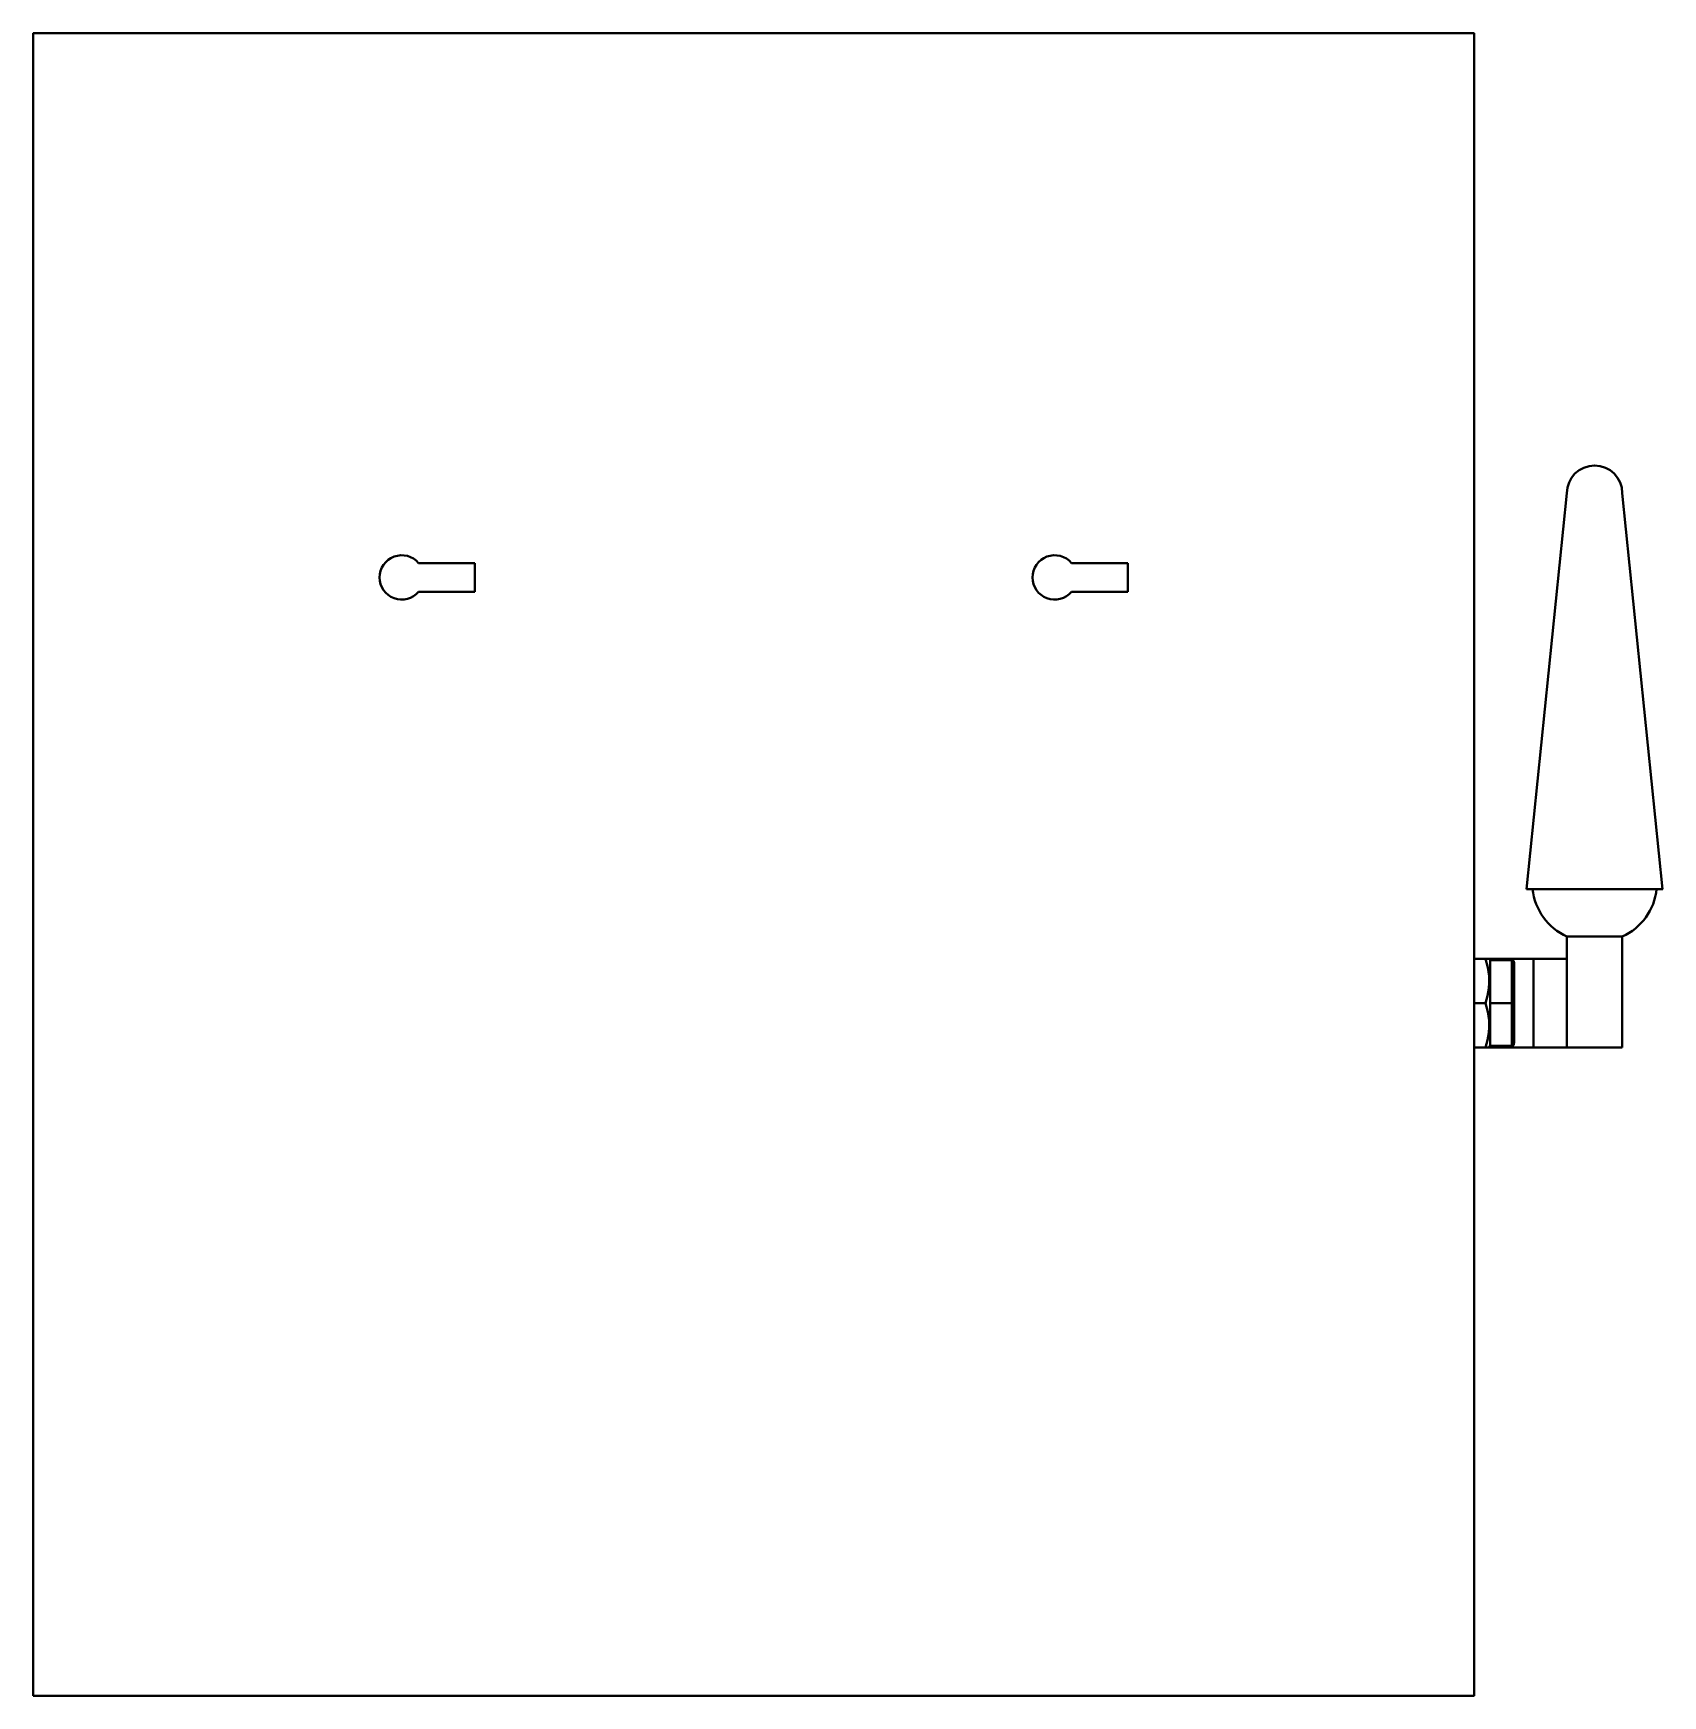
# Model space of a CAD drawing. Extents: x 260 to 1101, y 70 to 664.
# Drawn here: x 816.1 to 963.1, y 318.4 to 468.4 of the extents above; entities that cross this region are included whole.
import ezdxf

# ---------------------------------------------------------------- set-up
doc = ezdxf.new("R2010")
doc.units = 0
doc.header["$MEASUREMENT"] = 0
doc.layers.get('0').update_dxf_attribs({"linetype": 'CONTINUOUS'})
doc.layers.add('Основная', color=7, linetype='CONTINUOUS', lineweight=40)

msp = doc.modelspace()

# ---------------------------------------------------------------- linework, layer by layer
for p, q in [((946.071, 468.432), (816.071, 468.432)), ((816.071, 468.432), (816.071, 408.432))]:
    msp.add_line(p, q)
at = {"layer": 'Основная'}
for p, q in [((950.798, 391.21), (954.439, 426.932)), ((963.08, 391.21), (959.439, 426.932)), ((855.919, 420.632), (850.841, 420.632)), ((855.919, 420.632), (855.919, 418.032)), ((914.821, 420.632), (909.743, 420.632)), ((914.821, 420.632), (914.821, 418.032)), ((855.919, 418.032), (850.841, 418.032)), ((914.821, 418.032), (909.743, 418.032)), ((963.088, 391.21), (950.79, 391.21)), ((954.439, 386.932), (954.439, 384.932)), ((954.439, 384.932), (954.439, 386.932)), ((959.439, 386.932), (954.439, 386.932)), ((959.439, 376.932), (959.439, 386.932)), ((946.071, 384.932), (947.082, 384.932)), ((946.071, 384.932), (947.082, 384.932)), ((946.071, 384.932), (947.082, 384.932)), ((946.071, 384.932), (947.082, 384.932)), ((946.071, 384.932), (947.082, 384.932)), ((946.071, 384.932), (947.082, 384.932)), ((946.071, 384.932), (947.082, 384.932)), ((946.071, 384.932), (947.082, 384.932)), ((947.082, 384.932), (947.439, 384.932)), ((947.229, 384.932), (947.082, 384.932)), ((947.301, 384.148), (947.082, 384.932)), ((947.082, 384.932), (947.439, 384.932)), ((947.229, 384.932), (947.082, 384.932)), ((947.301, 384.148), (947.082, 384.932)), ((947.082, 384.932), (947.439, 384.932)), ((947.229, 384.932), (947.082, 384.932)), ((947.301, 384.148), (947.082, 384.932)), ((947.082, 384.932), (947.439, 384.932)), ((947.229, 384.932), (947.082, 384.932)), ((947.301, 384.148), (947.082, 384.932)), ((947.342, 384.932), (947.229, 384.932)), ((947.342, 384.932), (947.229, 384.932)), ((947.342, 384.932), (947.229, 384.932)), ((947.342, 384.932), (947.229, 384.932)), ((947.422, 383.349), (947.301, 384.148)), ((947.422, 383.349), (947.301, 384.148)), ((947.422, 383.349), (947.301, 384.148)), ((947.422, 383.349), (947.301, 384.148)), ((947.414, 384.932), (947.342, 384.932)), ((947.414, 384.932), (947.342, 384.932)), ((947.414, 384.932), (947.342, 384.932)), ((947.414, 384.932), (947.342, 384.932)), ((947.439, 384.932), (947.414, 384.932)), ((947.439, 384.932), (947.414, 384.932)), ((947.439, 384.932), (947.414, 384.932)), ((947.439, 384.932), (947.414, 384.932)), ((947.439, 384.932), (947.511, 384.807)), ((947.511, 384.807), (947.439, 384.932)), ((947.439, 384.932), (947.511, 384.807)), ((947.511, 384.807), (947.439, 384.932)), ((947.439, 384.932), (947.511, 384.807)), ((947.511, 384.807), (947.439, 384.932)), ((947.439, 384.932), (947.511, 384.807)), ((947.511, 384.807), (947.439, 384.932)), ((947.439, 384.932), (951.439, 384.932)), ((947.511, 384.807), (949.471, 384.807)), ((947.511, 384.675), (947.511, 384.807)), ((947.511, 384.807), (949.471, 384.807)), ((947.511, 384.807), (949.471, 384.807)), ((947.511, 384.675), (947.511, 384.807)), ((947.511, 384.807), (949.471, 384.807)), ((947.511, 384.807), (949.471, 384.807)), ((947.511, 384.675), (947.511, 384.807)), ((947.511, 384.807), (949.471, 384.807)), ((947.511, 384.807), (949.471, 384.807)), ((947.511, 384.675), (947.511, 384.807)), ((947.511, 384.807), (949.471, 384.807)), ((947.511, 384.288), (947.511, 384.675)), ((947.511, 384.288), (947.511, 384.675)), ((947.511, 384.288), (947.511, 384.675)), ((947.511, 384.288), (947.511, 384.675)), ((947.511, 383.672), (947.511, 384.288)), ((947.511, 383.672), (947.511, 384.288)), ((947.511, 383.672), (947.511, 384.288)), ((947.511, 383.672), (947.511, 384.288)), ((949.471, 384.807), (949.523, 384.8)), ((949.471, 384.675), (949.471, 384.807)), ((949.523, 384.8), (949.471, 384.807)), ((949.471, 384.807), (949.523, 384.8)), ((949.471, 384.675), (949.471, 384.807)), ((949.523, 384.8), (949.471, 384.807)), ((949.471, 384.807), (949.523, 384.8)), ((949.471, 384.675), (949.471, 384.807)), ((949.523, 384.8), (949.471, 384.807)), ((949.471, 384.807), (949.523, 384.8)), ((949.471, 384.675), (949.471, 384.807)), ((949.523, 384.8), (949.471, 384.807)), ((949.471, 384.288), (949.471, 384.675)), ((949.471, 384.288), (949.471, 384.675)), ((949.471, 384.288), (949.471, 384.675)), ((949.471, 384.288), (949.471, 384.675)), ((949.471, 383.672), (949.471, 384.288)), ((949.471, 383.672), (949.471, 384.288)), ((949.471, 383.672), (949.471, 384.288)), ((949.471, 383.672), (949.471, 384.288)), ((949.523, 384.8), (949.571, 384.78)), ((949.571, 384.78), (949.523, 384.8)), ((949.523, 384.8), (949.571, 384.78)), ((949.571, 384.78), (949.523, 384.8)), ((949.523, 384.8), (949.571, 384.78)), ((949.571, 384.78), (949.523, 384.8)), ((949.523, 384.8), (949.571, 384.78)), ((949.571, 384.78), (949.523, 384.8)), ((949.571, 384.78), (949.613, 384.748)), ((949.613, 384.748), (949.571, 384.78)), ((949.571, 384.78), (949.613, 384.748)), ((949.613, 384.748), (949.571, 384.78)), ((949.571, 384.78), (949.613, 384.748)), ((949.613, 384.748), (949.571, 384.78)), ((949.571, 384.78), (949.613, 384.748)), ((949.613, 384.748), (949.571, 384.78)), ((949.613, 384.748), (949.644, 384.707)), ((949.644, 384.707), (949.613, 384.748)), ((949.613, 384.748), (949.644, 384.707)), ((949.644, 384.707), (949.613, 384.748)), ((949.613, 384.748), (949.644, 384.707)), ((949.644, 384.707), (949.613, 384.748)), ((949.613, 384.748), (949.644, 384.707)), ((949.644, 384.707), (949.613, 384.748)), ((949.644, 384.707), (949.664, 384.659)), ((949.664, 384.659), (949.644, 384.707)), ((949.644, 384.707), (949.664, 384.659)), ((949.664, 384.659), (949.644, 384.707)), ((949.644, 384.707), (949.664, 384.659)), ((949.664, 384.659), (949.644, 384.707)), ((949.644, 384.707), (949.664, 384.659)), ((949.664, 384.659), (949.644, 384.707)), ((949.664, 384.659), (949.671, 384.607)), ((949.671, 384.607), (949.664, 384.659)), ((949.664, 384.659), (949.671, 384.607)), ((949.671, 384.607), (949.664, 384.659)), ((949.664, 384.659), (949.671, 384.607)), ((949.671, 384.607), (949.664, 384.659)), ((949.664, 384.659), (949.671, 384.607)), ((949.671, 384.607), (949.664, 384.659)), ((949.671, 384.607), (949.671, 380.932)), ((949.671, 384.482), (949.671, 384.607)), ((949.671, 384.607), (949.671, 380.932)), ((949.671, 384.482), (949.671, 384.607)), ((949.671, 384.607), (949.671, 380.932)), ((949.671, 384.482), (949.671, 384.607)), ((949.671, 384.607), (949.671, 380.932)), ((949.671, 384.482), (949.671, 384.607)), ((949.671, 384.115), (949.671, 384.482)), ((949.671, 384.115), (949.671, 384.482)), ((949.671, 384.115), (949.671, 384.482)), ((949.671, 384.115), (949.671, 384.482)), ((949.671, 383.531), (949.671, 384.115)), ((949.671, 383.531), (949.671, 384.115)), ((949.671, 383.531), (949.671, 384.115)), ((949.671, 383.531), (949.671, 384.115)), ((951.439, 384.932), (951.439, 376.932)), ((954.439, 384.932), (951.439, 384.932)), ((954.439, 384.932), (954.439, 376.932)), ((947.394, 382.254), (947.437, 382.799)), ((947.394, 382.254), (947.437, 382.799)), ((947.394, 382.254), (947.437, 382.799)), ((947.394, 382.254), (947.437, 382.799)), ((947.437, 382.799), (947.422, 383.349)), ((947.437, 382.799), (947.422, 383.349)), ((947.437, 382.799), (947.422, 383.349)), ((947.437, 382.799), (947.422, 383.349)), ((947.511, 382.87), (947.511, 383.672)), ((947.511, 382.87), (947.511, 383.672)), ((947.511, 382.87), (947.511, 383.672)), ((947.511, 382.87), (947.511, 383.672)), ((947.511, 381.935), (947.511, 382.87)), ((947.511, 381.935), (947.511, 382.87)), ((947.511, 381.935), (947.511, 382.87)), ((947.511, 381.935), (947.511, 382.87)), ((949.471, 382.87), (949.471, 383.672)), ((949.471, 382.87), (949.471, 383.672)), ((949.471, 382.87), (949.471, 383.672)), ((949.471, 382.87), (949.471, 383.672)), ((949.471, 381.935), (949.471, 382.87)), ((949.471, 381.935), (949.471, 382.87)), ((949.471, 381.935), (949.471, 382.87)), ((949.471, 381.935), (949.471, 382.87)), ((949.671, 382.77), (949.671, 383.531)), ((949.671, 382.77), (949.671, 383.531)), ((949.671, 382.77), (949.671, 383.531)), ((949.671, 382.77), (949.671, 383.531)), ((949.671, 381.883), (949.671, 382.77)), ((949.671, 381.883), (949.671, 382.77)), ((949.671, 381.883), (949.671, 382.77)), ((949.671, 381.883), (949.671, 382.77)), ((947.082, 380.932), (947.271, 381.589)), ((947.082, 380.932), (947.271, 381.589)), ((947.082, 380.932), (947.271, 381.589)), ((947.082, 380.932), (947.271, 381.589)), ((947.271, 381.589), (947.394, 382.254)), ((947.271, 381.589), (947.394, 382.254)), ((947.271, 381.589), (947.394, 382.254)), ((947.271, 381.589), (947.394, 382.254)), ((947.511, 380.932), (947.511, 381.935)), ((947.511, 380.932), (947.511, 381.935)), ((947.511, 380.932), (947.511, 381.935)), ((947.511, 380.932), (947.511, 381.935)), ((949.471, 380.932), (949.471, 381.935)), ((949.471, 380.932), (949.471, 381.935)), ((949.471, 380.932), (949.471, 381.935)), ((949.471, 380.932), (949.471, 381.935)), ((949.671, 380.932), (949.671, 381.883)), ((949.671, 380.932), (949.671, 381.883)), ((949.671, 380.932), (949.671, 381.883)), ((949.671, 380.932), (949.671, 381.883)), ((947.082, 380.932), (946.071, 380.932)), ((947.082, 380.932), (946.071, 380.932)), ((947.082, 380.932), (946.071, 380.932)), ((947.082, 380.932), (946.071, 380.932)), ((947.301, 380.148), (947.082, 380.932)), ((947.301, 380.148), (947.082, 380.932)), ((947.301, 380.148), (947.082, 380.932)), ((947.301, 380.148), (947.082, 380.932)), ((947.422, 379.349), (947.301, 380.148)), ((947.422, 379.349), (947.301, 380.148)), ((947.422, 379.349), (947.301, 380.148)), ((947.422, 379.349), (947.301, 380.148)), ((947.511, 379.929), (947.511, 380.932)), ((947.511, 380.932), (949.471, 380.932)), ((947.511, 379.929), (947.511, 380.932)), ((947.511, 380.932), (949.471, 380.932)), ((947.511, 379.929), (947.511, 380.932)), ((947.511, 380.932), (949.471, 380.932)), ((947.511, 379.929), (947.511, 380.932)), ((947.511, 380.932), (949.471, 380.932)), ((947.511, 378.995), (947.511, 379.929)), ((947.511, 378.995), (947.511, 379.929)), ((947.511, 378.995), (947.511, 379.929)), ((947.511, 378.995), (947.511, 379.929)), ((949.471, 380.932), (949.523, 380.932)), ((949.471, 379.929), (949.471, 380.932)), ((949.471, 380.932), (949.523, 380.932)), ((949.471, 379.929), (949.471, 380.932)), ((949.471, 380.932), (949.523, 380.932)), ((949.471, 379.929), (949.471, 380.932)), ((949.471, 380.932), (949.523, 380.932)), ((949.471, 379.929), (949.471, 380.932)), ((949.471, 378.995), (949.471, 379.929)), ((949.471, 378.995), (949.471, 379.929)), ((949.471, 378.995), (949.471, 379.929)), ((949.471, 378.995), (949.471, 379.929)), ((949.523, 380.932), (949.571, 380.932)), ((949.523, 380.932), (949.571, 380.932)), ((949.523, 380.932), (949.571, 380.932)), ((949.523, 380.932), (949.571, 380.932)), ((949.571, 380.932), (949.613, 380.932)), ((949.571, 380.932), (949.613, 380.932)), ((949.571, 380.932), (949.613, 380.932)), ((949.571, 380.932), (949.613, 380.932)), ((949.613, 380.932), (949.644, 380.932)), ((949.613, 380.932), (949.644, 380.932)), ((949.613, 380.932), (949.644, 380.932)), ((949.613, 380.932), (949.644, 380.932)), ((949.644, 380.932), (949.664, 380.932)), ((949.644, 380.932), (949.664, 380.932)), ((949.644, 380.932), (949.664, 380.932)), ((949.644, 380.932), (949.664, 380.932)), ((949.664, 380.932), (949.671, 380.932)), ((949.664, 380.932), (949.671, 380.932)), ((949.664, 380.932), (949.671, 380.932)), ((949.664, 380.932), (949.671, 380.932)), ((949.671, 380.932), (949.671, 377.382)), ((949.671, 379.981), (949.671, 380.932)), ((949.671, 380.932), (949.671, 377.382)), ((949.671, 379.981), (949.671, 380.932)), ((949.671, 380.932), (949.671, 377.382)), ((949.671, 379.981), (949.671, 380.932)), ((949.671, 380.932), (949.671, 377.382)), ((949.671, 379.981), (949.671, 380.932)), ((949.671, 379.095), (949.671, 379.981)), ((949.671, 379.095), (949.671, 379.981)), ((949.671, 379.095), (949.671, 379.981)), ((949.671, 379.095), (949.671, 379.981)), ((947.271, 377.589), (947.394, 378.254)), ((947.271, 377.589), (947.394, 378.254)), ((947.271, 377.589), (947.394, 378.254)), ((947.271, 377.589), (947.394, 378.254)), ((947.394, 378.254), (947.437, 378.799)), ((947.394, 378.254), (947.437, 378.799)), ((947.394, 378.254), (947.437, 378.799)), ((947.394, 378.254), (947.437, 378.799)), ((947.437, 378.799), (947.422, 379.349)), ((947.437, 378.799), (947.422, 379.349)), ((947.437, 378.799), (947.422, 379.349)), ((947.437, 378.799), (947.422, 379.349)), ((947.511, 378.192), (947.511, 378.995)), ((947.511, 378.192), (947.511, 378.995)), ((947.511, 378.192), (947.511, 378.995)), ((947.511, 378.192), (947.511, 378.995)), ((947.511, 377.576), (947.511, 378.192)), ((947.511, 377.576), (947.511, 378.192)), ((947.511, 377.576), (947.511, 378.192)), ((947.511, 377.576), (947.511, 378.192)), ((949.471, 378.192), (949.471, 378.995)), ((949.471, 378.192), (949.471, 378.995)), ((949.471, 378.192), (949.471, 378.995)), ((949.471, 378.192), (949.471, 378.995)), ((949.471, 377.576), (949.471, 378.192)), ((949.471, 377.576), (949.471, 378.192)), ((949.471, 377.576), (949.471, 378.192)), ((949.471, 377.576), (949.471, 378.192)), ((949.671, 378.333), (949.671, 379.095)), ((949.671, 378.333), (949.671, 379.095)), ((949.671, 378.333), (949.671, 379.095)), ((949.671, 378.333), (949.671, 379.095)), ((949.671, 377.749), (949.671, 378.333)), ((949.671, 377.749), (949.671, 378.333)), ((949.671, 377.749), (949.671, 378.333)), ((949.671, 377.749), (949.671, 378.333)), ((947.082, 376.932), (946.071, 376.932)), ((946.071, 376.932), (947.082, 376.932)), ((947.082, 376.932), (946.071, 376.932)), ((946.071, 376.932), (947.082, 376.932)), ((947.082, 376.932), (946.071, 376.932)), ((946.071, 376.932), (947.082, 376.932)), ((947.082, 376.932), (946.071, 376.932)), ((946.071, 376.932), (947.082, 376.932)), ((947.082, 376.932), (947.271, 377.589)), ((947.082, 376.932), (947.271, 377.589)), ((947.082, 376.932), (947.271, 377.589)), ((947.082, 376.932), (947.271, 377.589)), ((947.439, 376.932), (947.082, 376.932)), ((947.229, 376.932), (947.082, 376.932)), ((947.439, 376.932), (947.082, 376.932)), ((947.229, 376.932), (947.082, 376.932)), ((947.439, 376.932), (947.082, 376.932)), ((947.229, 376.932), (947.082, 376.932)), ((947.439, 376.932), (947.082, 376.932)), ((947.229, 376.932), (947.082, 376.932)), ((947.342, 376.932), (947.229, 376.932)), ((947.342, 376.932), (947.229, 376.932)), ((947.342, 376.932), (947.229, 376.932)), ((947.342, 376.932), (947.229, 376.932)), ((947.414, 376.932), (947.342, 376.932)), ((947.414, 376.932), (947.342, 376.932)), ((947.414, 376.932), (947.342, 376.932)), ((947.414, 376.932), (947.342, 376.932)), ((947.439, 376.932), (947.414, 376.932)), ((947.439, 376.932), (947.414, 376.932)), ((947.439, 376.932), (947.414, 376.932)), ((947.439, 376.932), (947.414, 376.932)), ((947.511, 377.057), (947.439, 376.932)), ((947.439, 376.932), (947.511, 377.057)), ((947.511, 377.057), (947.439, 376.932)), ((947.439, 376.932), (947.511, 377.057)), ((947.511, 377.057), (947.439, 376.932)), ((947.439, 376.932), (947.511, 377.057)), ((947.511, 377.057), (947.439, 376.932)), ((947.439, 376.932), (947.511, 377.057)), ((951.439, 376.932), (947.439, 376.932)), ((947.511, 377.189), (947.511, 377.576)), ((947.511, 377.189), (947.511, 377.576)), ((947.511, 377.189), (947.511, 377.576)), ((947.511, 377.189), (947.511, 377.576)), ((947.511, 377.057), (947.511, 377.189)), ((947.511, 377.057), (947.511, 377.189)), ((947.511, 377.057), (947.511, 377.189)), ((947.511, 377.057), (947.511, 377.189)), ((949.471, 377.057), (947.511, 377.057)), ((949.471, 377.057), (947.511, 377.057)), ((949.471, 377.057), (947.511, 377.057)), ((949.471, 377.057), (947.511, 377.057)), ((949.471, 377.057), (947.511, 377.057)), ((949.471, 377.057), (947.511, 377.057)), ((949.471, 377.057), (947.511, 377.057)), ((949.471, 377.057), (947.511, 377.057)), ((949.471, 377.189), (949.471, 377.576)), ((949.471, 377.189), (949.471, 377.576)), ((949.471, 377.189), (949.471, 377.576)), ((949.471, 377.189), (949.471, 377.576)), ((949.471, 377.057), (949.471, 377.189)), ((949.471, 377.057), (949.471, 377.189)), ((949.471, 377.057), (949.471, 377.189)), ((949.471, 377.057), (949.471, 377.189)), ((949.523, 377.064), (949.471, 377.057)), ((949.471, 377.057), (949.523, 377.064)), ((949.523, 377.064), (949.471, 377.057)), ((949.471, 377.057), (949.523, 377.064)), ((949.523, 377.064), (949.471, 377.057)), ((949.471, 377.057), (949.523, 377.064)), ((949.523, 377.064), (949.471, 377.057)), ((949.471, 377.057), (949.523, 377.064)), ((949.571, 377.084), (949.523, 377.064)), ((949.523, 377.064), (949.571, 377.084)), ((949.571, 377.084), (949.523, 377.064)), ((949.523, 377.064), (949.571, 377.084)), ((949.571, 377.084), (949.523, 377.064)), ((949.523, 377.064), (949.571, 377.084)), ((949.571, 377.084), (949.523, 377.064)), ((949.523, 377.064), (949.571, 377.084)), ((949.613, 377.116), (949.571, 377.084)), ((949.571, 377.084), (949.613, 377.116)), ((949.613, 377.116), (949.571, 377.084)), ((949.571, 377.084), (949.613, 377.116)), ((949.613, 377.116), (949.571, 377.084)), ((949.571, 377.084), (949.613, 377.116)), ((949.613, 377.116), (949.571, 377.084)), ((949.571, 377.084), (949.613, 377.116)), ((949.644, 377.157), (949.613, 377.116)), ((949.613, 377.116), (949.644, 377.157)), ((949.644, 377.157), (949.613, 377.116)), ((949.613, 377.116), (949.644, 377.157)), ((949.644, 377.157), (949.613, 377.116)), ((949.613, 377.116), (949.644, 377.157)), ((949.644, 377.157), (949.613, 377.116)), ((949.613, 377.116), (949.644, 377.157)), ((949.664, 377.205), (949.644, 377.157)), ((949.644, 377.157), (949.664, 377.205)), ((949.664, 377.205), (949.644, 377.157)), ((949.644, 377.157), (949.664, 377.205)), ((949.664, 377.205), (949.644, 377.157)), ((949.644, 377.157), (949.664, 377.205)), ((949.664, 377.205), (949.644, 377.157)), ((949.644, 377.157), (949.664, 377.205)), ((949.671, 377.382), (949.664, 377.205)), ((949.664, 377.205), (949.671, 377.382)), ((949.671, 377.382), (949.664, 377.205)), ((949.664, 377.205), (949.671, 377.382)), ((949.671, 377.382), (949.664, 377.205)), ((949.664, 377.205), (949.671, 377.382)), ((949.671, 377.382), (949.664, 377.205)), ((949.664, 377.205), (949.671, 377.382)), ((949.671, 377.382), (949.671, 377.749)), ((949.671, 377.382), (949.671, 377.749)), ((949.671, 377.382), (949.671, 377.749)), ((949.671, 377.382), (949.671, 377.749)), ((951.439, 376.932), (959.439, 376.932))]:
    msp.add_line(p, q, dxfattribs=at)
msp.add_lwpolyline([(816.071, 318.432), (946.071, 318.432), (946.071, 468.432), (816.071, 468.432)], close=True, dxfattribs=at)
for centre, radius, start, end in [((956.939, 426.932), 2.5, 360, 180), ((849.321, 419.332), 2, 40.51363, 319.53667), ((908.223, 419.332), 2, 40.51363, 319.53667), ((956.637, 391.783), 5.326, 186.1738, 245.63078), ((957.242, 391.783), 5.326, 294.36922, 353.8262)]:
    msp.add_arc(centre, radius, start, end, dxfattribs=at)

doc.saveas('drawing.dxf')
